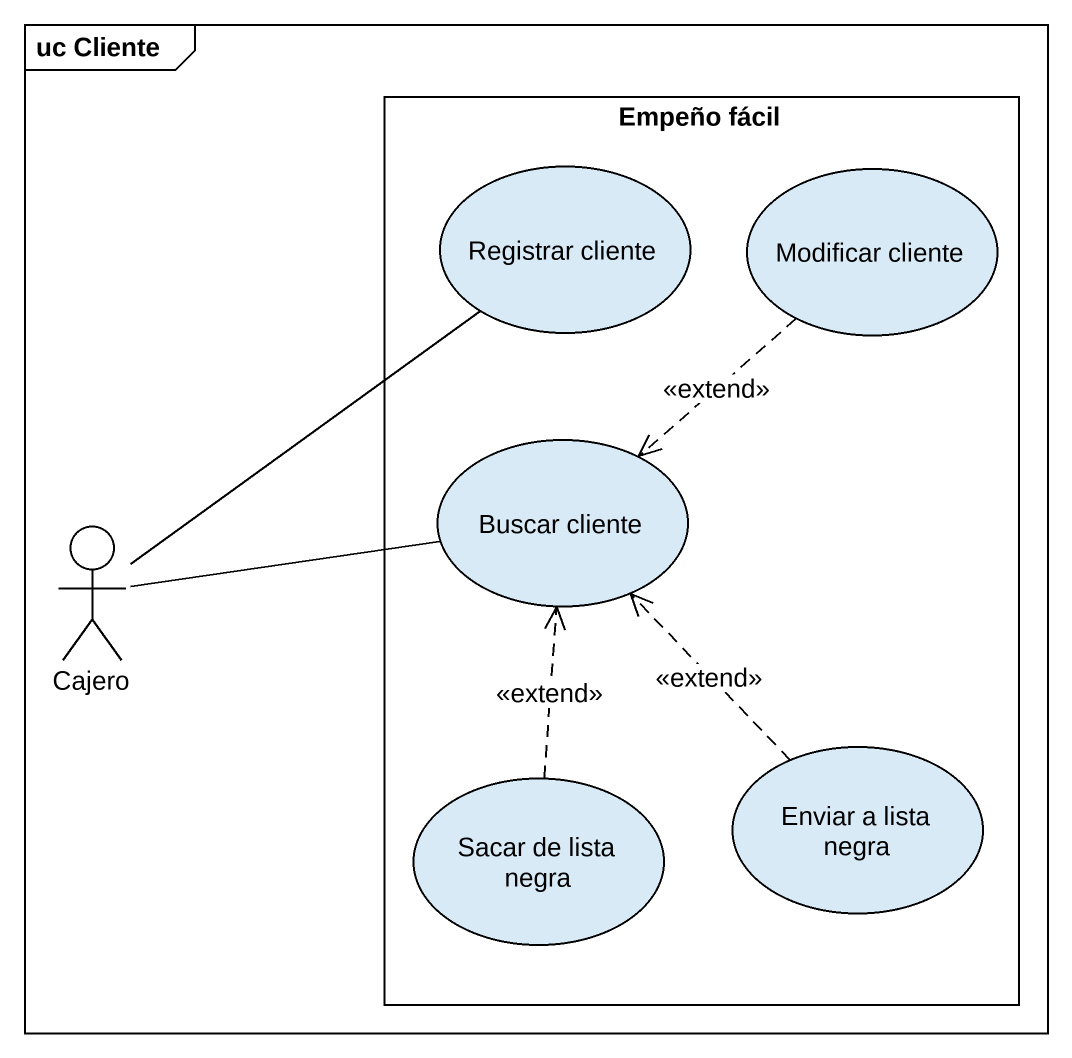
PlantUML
@startuml
mainframe uc Cliente
rectangle "Empeño fácil" as Empeño_fácil {
  usecase "Registrar cliente" as Registrar_cliente
  usecase "Modificar cliente" as Modificar_cliente
  usecase "Buscar cliente" as Buscar_cliente
  usecase "Enviar a lista negra" as Enviar_a_lista_negra
  usecase "Sacar de lista negra" as Sacar_de_lista_negra
}
actor Cajero
Modificar_cliente ..> Buscar_cliente : <<extend>>
Cajero -up- Registrar_cliente
Cajero -right- Buscar_cliente
Enviar_a_lista_negra .up.> Buscar_cliente : <<extend>>
Sacar_de_lista_negra .up.> Buscar_cliente : <<extend>>
@enduml
